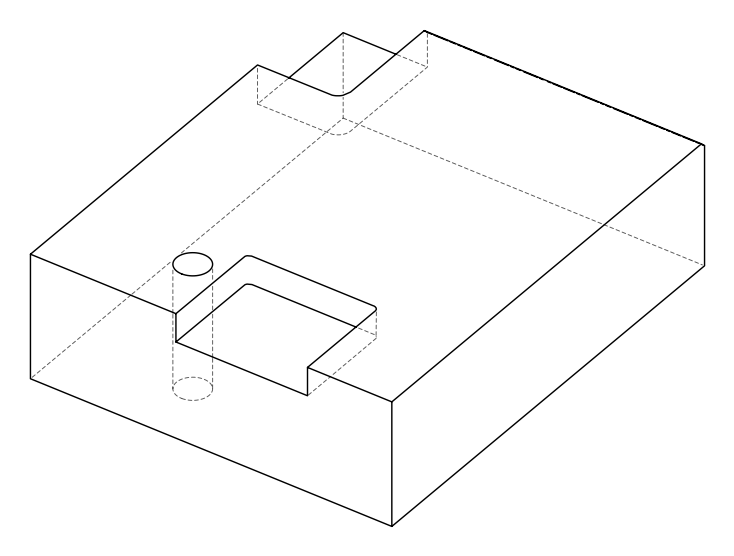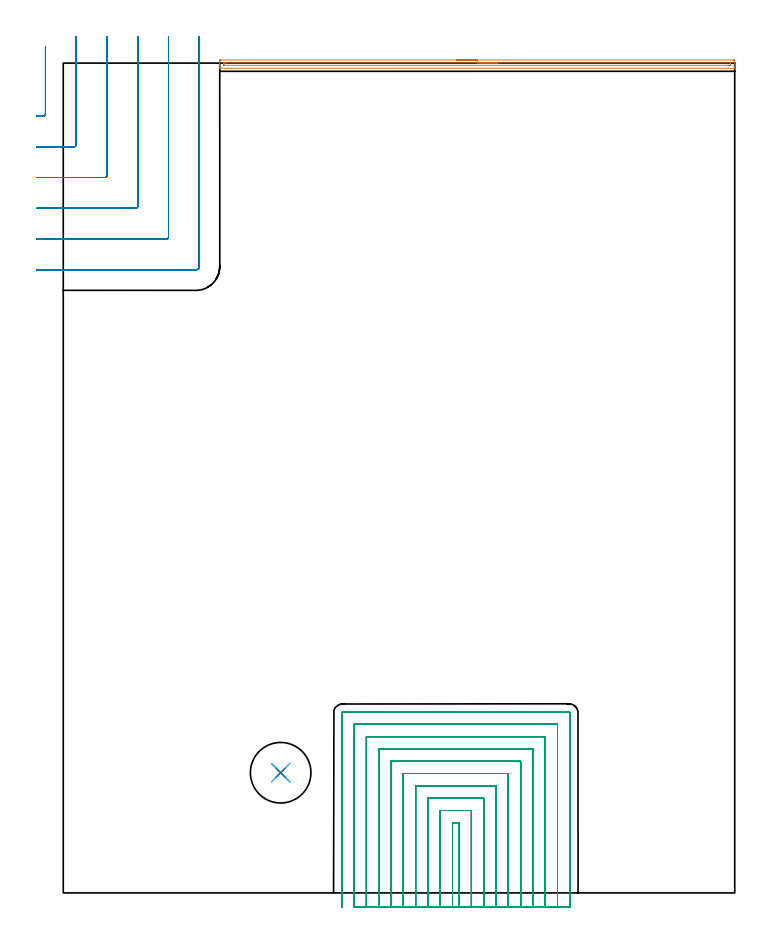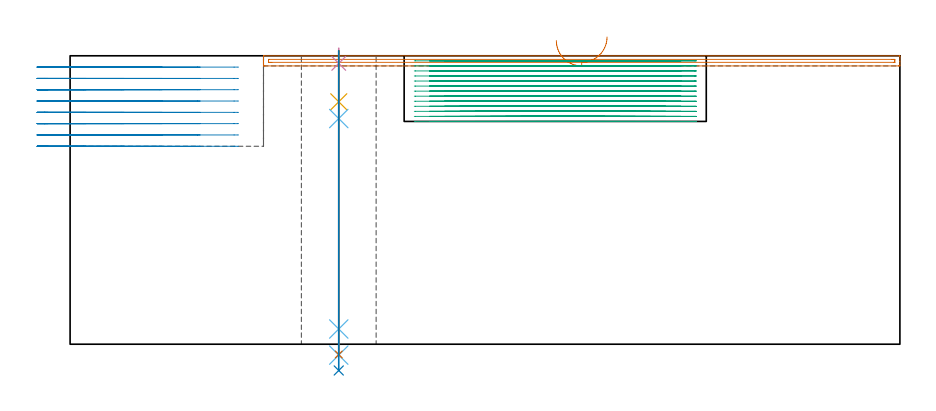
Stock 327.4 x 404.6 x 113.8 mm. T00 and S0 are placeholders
(PLAN: 8 operations, 7 tool changes, 97.1 min)
(1 AREA_MILL | FG_CHAMFER_SURFACE | UGT0205_001 | 4.18 min | 2032 mm3)
(2 MILL_CORNER_NOTCH_RECTANGULAR | CORNER_NOTCH_RECTANGULAR | UGT0201_094 | Follow Part, ap 5, ae 75% | 12.5 min | 300791 mm3)
(3 MILL_SLOT | SLOT_PARTIAL_RECTANGULAR | NXT0201_009 | Follow Part, ap 2, ae 75% | 78.73 min | 284425 mm3)
(4 SPOT_DRILL | STEP1HOLE | NXT0321_9005460120000 | 0.05 min | 176 mm3)
(5 DRILL_BLIND_HOLE_INTO_CENTER | STEP1HOLE | NXT0301_092 | 0.08 min | 1729 mm3)
(6 GUN_DRILL_THROUGH_HOLE | STEP1HOLE | UGT0307_009 | 0.58 min | 10939 mm3)
(7 DRILL_TO_ENLARGE_THROUGH_HOLE | STEP1HOLE | NXT0301_104 | 0.48 min | 4606 mm3)
(8 DRILL_TO_ENLARGE_THROUGH_HOLE_1 | STEP1HOLE | UGT0301_394 | 0.51 min | 60245 mm3)
(TOOL UGT0205_001 | Chamfer Mill 20 x 3 x 45 deg. | D20 FL50 Z2)
(TOOL UGT0201_094 | End mill 20 mm | D20 FL38 Z4)
(TOOL NXT0201_009 | ENDMILL 8mm [2P460-0800-NA 1630] | D8 FL26 Z6)
(TOOL NXT0321_9005460120000 | NC Spot Drill, 142deg, 12mm, Carbide, Uncoated | D12 PA142 FL30 Z2)
(TOOL NXT0301_092 | Carbide Drill 12.1mm [860.1-1210-061A1-MM 2214] | D12.1 PA140 FL77 Z2)
(TOOL UGT0307_009 | Gun Drill 12 mm | D12 PA130 FL24 Z1)
(TOOL NXT0301_104 | Carbide Drill 14mm [860.1-1400-112A1-MM 2214] | D14 PA140 FL123 Z2)
(TOOL UGT0301_394 | Twist Drill 29.5 mm | D29.5 PA118 FL165 Z2)
(OP 1 AREA_MILL)
G17 G21 G94 G90
T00 M6
G54
G17 G0 G90 X191.85 Y406.1 S1061 M3
G43 Z123.8 H0
Z119.8
G94 G1 X191.888 Z118.928 F250.
X192.002 Z118.064
X192.191 Z117.212
X192.453 Z116.38
X192.787 Z115.574
X193.19 Z114.8
X193.659 Z114.064
X194.19 Z113.372
X194.779 Z112.729
X195.422 Z112.14
X196.114 Z111.609
X196.85 Z111.14
X197.624 Z110.737
X198.43 Z110.403
X199.262 Z110.141
X200.114 Z109.952
X200.978 Z109.838
X201.85 Z109.8
X326.794
X327.064 Y406.098
X327.39 Y406.093 Z109.802
X327.4 Y405.836 Z110.059
Y404.41 Z111.487
Y402.288 Z113.611
Y402.194 Z113.698
X327.39 Y402.103 Z113.788
X327.241 Y402.1 Z113.8
X76.459
X76.31 Y402.103 Z113.788
X76.303 Y402.15 Z113.741
X76.301 Y402.194 Z113.698
X76.3 Y402.288 Z113.611
Y403.48 Z112.419
Y404.1 Z111.796
Y404.41 Z111.487
Y404.968 Z110.929
Y405.278 Z110.619
X76.304 Y405.836 Z110.059
X76.31 Y406.093 Z109.802
X76.636 Y406.098 Z109.8
X76.906 Y406.1
X201.85
Y404.686 Z111.214
X325.01 Y404.685 Z111.215
X325.302 Y404.684 Z111.216
X325.364 Y404.681 Z111.219
X325.389 Y404.679 Z111.221
X325.391 Y404.666 Z111.234
X325.398 Y404.591 Z111.309
X325.399 Y404.1 Z111.8
X325.396 Y403.724 Z112.176
X325.39 Y403.594 Z112.306
X325.377 Y403.521 Z112.379
X325.31 Y403.519 Z112.381
X325.01 Y403.516 Z112.384
X324.719 Y403.515 Z112.385
X324.117 Y403.514 Z112.386
X78.691 Y403.515 Z112.385
X78.398 Y403.516 Z112.384
X78.336 Y403.519 Z112.381
X78.311 Y403.521 Z112.379
X78.309 Y403.534 Z112.366
X78.302 Y403.61 Z112.29
Y404.1 Z111.8
X78.304 Y404.476 Z111.424
X78.31 Y404.606 Z111.294
X78.323 Y404.679 Z111.221
X78.39 Y404.68 Z111.22
X78.691 Y404.684 Z111.216
X78.981 Y404.685 Z111.215
X79.583 Y404.686 Z111.214
X201.85
X202.722 Z111.252
X203.587 Z111.366
X204.438 Z111.555
X205.27 Z111.817
X206.076 Z112.151
X206.85 Z112.554
X207.586 Z113.023
X208.278 Z113.554
X208.921 Z114.143
X209.51 Z114.786
X210.042 Z115.478
X210.51 Z116.214
X210.913 Z116.988
X211.247 Z117.794
X211.509 Z118.626
X211.698 Z119.478
X211.812 Z120.343
X211.85 Z121.214
G0 Z123.8
M5
M2
(OP 2 MILL_CORNER_NOTCH_RECTANGULAR)
G17 G21 G94 G90
T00 M6
G54
G17 G0 G90 X-13. Y378.8 S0 M3
G43 Z123.8 H0
Z109.337
G94 G1 X-10. F250.
X-9.694 F500.
G3 X-8.7 Y379.794 R1.
G1 Y409.531
Y412.531 F250.
G0 Z123.8
X-13. Y363.8
Z109.337
G1 X-10.
X5.306 F500.
G3 X6.3 Y364.794 R1.
G1 Y414.6
Y417.6 F250.
G0 Z123.8
X-13. Y348.8
Z109.337
G1 X-10.
X20.305 F500.
G3 X21.3 Y349.795 R1.
G1 Y414.6
Y417.6 F250.
G0 Z123.8
X-13. Y333.8
Z109.337
G1 X-10.
X35.305 F500.
G3 X36.3 Y334.795 R1.
G1 Y414.6
Y417.6 F250.
G0 Z123.8
X-13. Y318.8
Z109.337
G1 X-10.
X50.305 F500.
G3 X51.3 Y319.795 R1.
G1 Y414.6
Y417.6 F250.
G0 Z123.8
X-13. Y303.8
Z109.337
G1 X-10.
X64.7 F500.
G3 X66.3 Y305.4 R1.6
G1 Y414.6
Y417.6 F250.
G0 Z123.8
X-13. Y378.8
Z104.875
G1 X-10.
X-9.694 F500.
G3 X-8.7 Y379.794 R1.
G1 Y409.531
Y412.531 F250.
G0 Z123.8
X-13. Y363.8
Z104.875
G1 X-10.
X5.306 F500.
G3 X6.3 Y364.794 R1.
G1 Y414.6
Y417.6 F250.
G0 Z123.8
X-13. Y348.8
Z104.875
G1 X-10.
X20.306 F500.
G3 X21.3 Y349.795 R1.
G1 Y414.6
Y417.6 F250.
G0 Z123.8
X-13. Y333.8
Z104.875
G1 X-10.
X35.305 F500.
G3 X36.3 Y334.795 R1.
G1 Y414.6
Y417.6 F250.
G0 Z123.8
X-13. Y318.8
Z104.875
G1 X-10.
X50.305 F500.
G3 X51.3 Y319.795 R1.
G1 Y414.6
Y417.6 F250.
G0 Z123.8
X-13. Y303.8
Z104.875
G1 X-10.
X64.7 F500.
G3 X66.3 Y305.4 R1.6
G1 Y414.6
Y417.6 F250.
G0 Z123.8
X-13. Y378.8
Z100.412
G1 X-10.
X-9.694 F500.
G3 X-8.7 Y379.794 R1.
G1 Y409.531
Y412.531 F250.
G0 Z123.8
X-13. Y363.8
Z100.412
G1 X-10.
X5.306 F500.
G3 X6.3 Y364.794 R1.
G1 Y414.6
Y417.6 F250.
G0 Z123.8
X-13. Y348.8
Z100.412
G1 X-10.
X20.306 F500.
G3 X21.3 Y349.795 R1.
G1 Y414.6
Y417.6 F250.
G0 Z123.8
X-13. Y333.8
Z100.412
G1 X-10.
X35.305 F500.
G3 X36.3 Y334.795 R1.
G1 Y414.6
Y417.6 F250.
G0 Z123.8
X-13. Y318.8
Z100.412
G1 X-10.
X50.305 F500.
G3 X51.3 Y319.795 R1.
G1 Y414.6
Y417.6 F250.
G0 Z123.8
X-13. Y303.8
Z100.412
G1 X-10.
X64.7 F500.
G3 X66.3 Y305.4 R1.6
G1 Y414.6
Y417.6 F250.
G0 Z123.8
X-13. Y378.8
Z95.95
G1 X-10.
X-9.694 F500.
G3 X-8.7 Y379.794 R1.
G1 Y409.531
Y412.531 F250.
G0 Z123.8
X-13. Y363.8
Z95.95
G1 X-10.
X5.306 F500.
G3 X6.3 Y364.794 R1.
G1 Y414.6
Y417.6 F250.
G0 Z123.8
X-13. Y348.8
Z95.95
G1 X-10.
X20.306 F500.
G3 X21.3 Y349.795 R1.
G1 Y414.6
Y417.6 F250.
G0 Z123.8
X-13. Y333.8
Z95.95
G1 X-10.
X35.305 F500.
G3 X36.3 Y334.795 R1.
G1 Y414.6
Y417.6 F250.
G0 Z123.8
X-13. Y318.8
Z95.95
G1 X-10.
X50.305 F500.
G3 X51.3 Y319.795 R1.
G1 Y414.6
Y417.6 F250.
G0 Z123.8
X-13. Y303.8
Z95.95
G1 X-10.
X64.7 F500.
G3 X66.3 Y305.4 R1.6
G1 Y414.6
Y417.6 F250.
G0 Z123.8
X-13. Y378.8
Z91.487
G1 X-10.
X-9.694 F500.
G3 X-8.7 Y379.794 R1.
G1 Y409.531
Y412.531 F250.
G0 Z123.8
X-13. Y363.8
Z91.487
G1 X-10.
X5.306 F500.
G3 X6.3 Y364.794 R1.
G1 Y414.6
Y417.6 F250.
G0 Z123.8
X-13. Y348.8
Z91.487
G1 X-10.
X20.306 F500.
G3 X21.3 Y349.795 R1.
G1 Y414.6
Y417.6 F250.
G0 Z123.8
X-13. Y333.8
Z91.487
G1 X-10.
X35.305 F500.
G3 X36.3 Y334.795 R1.
G1 Y414.6
Y417.6 F250.
G0 Z123.8
X-13. Y318.8
Z91.487
G1 X-10.
X50.305 F500.
G3 X51.3 Y319.795 R1.
G1 Y414.6
Y417.6 F250.
G0 Z123.8
X-13. Y303.8
Z91.487
G1 X-10.
X64.7 F500.
G3 X66.3 Y305.4 R1.6
G1 Y414.6
Y417.6 F250.
G0 Z123.8
X-13. Y378.8
Z87.025
G1 X-10.
X-9.694 F500.
G3 X-8.7 Y379.794 R1.
G1 Y409.531
Y412.531 F250.
G0 Z123.8
X-13. Y363.8
Z87.025
G1 X-10.
X5.306 F500.
G3 X6.3 Y364.794 R1.
G1 Y414.6
Y417.6 F250.
G0 Z123.8
X-13. Y348.8
Z87.025
G1 X-10.
X20.306 F500.
G3 X21.3 Y349.795 R1.
G1 Y414.6
Y417.6 F250.
G0 Z123.8
X-13. Y333.8
Z87.025
G1 X-10.
X35.305 F500.
G3 X36.3 Y334.795 R1.
G1 Y414.6
Y417.6 F250.
G0 Z123.8
X-13. Y318.8
Z87.025
G1 X-10.
X50.305 F500.
G3 X51.3 Y319.795 R1.
G1 Y414.6
Y417.6 F250.
G0 Z123.8
X-13. Y303.8
Z87.025
G1 X-10.
X64.7 F500.
G3 X66.3 Y305.4 R1.6
G1 Y414.6
Y417.6 F250.
G0 Z123.8
X-13. Y378.8
Z82.562
G1 X-10.
X-9.694 F500.
G3 X-8.7 Y379.794 R1.
G1 Y409.531
Y412.531 F250.
G0 Z123.8
X-13. Y363.8
Z82.562
G1 X-10.
X5.306 F500.
G3 X6.3 Y364.794 R1.
G1 Y414.6
Y417.6 F250.
G0 Z123.8
X-13. Y348.8
Z82.562
G1 X-10.
X20.306 F500.
G3 X21.3 Y349.795 R1.
G1 Y414.6
Y417.6 F250.
G0 Z123.8
X-13. Y333.8
Z82.562
G1 X-10.
X35.305 F500.
G3 X36.3 Y334.795 R1.
G1 Y414.6
Y417.6 F250.
G0 Z123.8
X-13. Y318.8
Z82.562
G1 X-10.
X50.305 F500.
G3 X51.3 Y319.795 R1.
G1 Y414.6
Y417.6 F250.
G0 Z123.8
X-13. Y303.8
Z82.562
G1 X-10.
X64.7 F500.
G3 X66.3 Y305.4 R1.6
G1 Y414.6
Y417.6 F250.
G0 Z123.8
X-13. Y378.8
Z78.1
G1 X-10.
X-9.694 F500.
G3 X-8.7 Y379.794 R1.
G1 Y409.531
Y412.531 F250.
G0 Z123.8
X-13. Y363.8
Z78.1
G1 X-10.
X5.306 F500.
G3 X6.3 Y364.794 R1.
G1 Y414.6
Y417.6 F250.
G0 Z123.8
X-13. Y348.8
Z78.1
G1 X-10.
X20.306 F500.
G3 X21.3 Y349.795 R1.
G1 Y414.6
Y417.6 F250.
G0 Z123.8
X-13. Y333.8
Z78.1
G1 X-10.
X35.305 F500.
G3 X36.3 Y334.795 R1.
G1 Y414.6
Y417.6 F250.
G0 Z123.8
X-13. Y318.8
Z78.1
G1 X-10.
X50.305 F500.
G3 X51.3 Y319.795 R1.
G1 Y414.6
Y417.6 F250.
G0 Z123.8
X-13. Y303.8
Z78.1
G1 X-10.
X64.7 F500.
G3 X66.3 Y305.4 R1.6
G1 Y414.6
Y417.6 F250.
G0 Z123.8
M5
M2
(OP 3 MILL_SLOT)
G17 G21 G94 G90
T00 M6
G54
G17 G0 G90 X193. Y-7. S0 M3
G43 Z123.8 H1
Z111.808
G94 G1 Y-4. F250.
Y34.2 F500.
X189.8
Y-4.
Y-7. F250.
X199.
Y-4.
Y40.2 F500.
X183.8
Y-4.
Y-7. F250.
X205.
Y-4.
Y46.2 F500.
X177.8
Y-4.
Y-7. F250.
X211.
Y-4.
Y52.2 F500.
X171.8
Y-4.
Y-7. F250.
X217.
Y-4.
Y58.2 F500.
X165.8
Y-4.
Y-7. F250.
X223.
Y-4.
Y64.2 F500.
X159.8
Y-4.
Y-7. F250.
X229.
Y-4.
Y70.2 F500.
X153.8
Y-4.
Y-7. F250.
X235.
Y-4.
Y76.2 F500.
X147.8
Y-4.
Y-7. F250.
X241.
Y-4.
Y82.2 F500.
X141.8
Y-4.
Y-7. F250.
X247.
Y-4.
Y87.7 F500.
G3 X246.5 Y88.2 R0.5
G1 X136.3
G3 X135.8 Y87.7 R0.5
G1 Y-4.
Y-7. F250.
G0 X193. Z109.815
G1 Y-4.
Y34.2 F500.
X189.8
Y-4.
Y-7. F250.
X199.
Y-4.
Y40.2 F500.
X183.8
Y-4.
Y-7. F250.
X205.
Y-4.
Y46.2 F500.
X177.8
Y-4.
Y-7. F250.
X211.
Y-4.
Y52.2 F500.
X171.8
Y-4.
Y-7. F250.
X217.
Y-4.
Y58.2 F500.
X165.8
Y-4.
Y-7. F250.
X223.
Y-4.
Y64.2 F500.
X159.8
Y-4.
Y-7. F250.
X229.
Y-4.
Y70.2 F500.
X153.8
Y-4.
Y-7. F250.
X235.
Y-4.
Y76.2 F500.
X147.8
Y-4.
Y-7. F250.
X241.
Y-4.
Y82.2 F500.
X141.8
Y-4.
Y-7. F250.
X247.
Y-4.
Y87.7 F500.
G3 X246.5 Y88.2 R0.5
G1 X136.3
G3 X135.8 Y87.7 R0.5
G1 Y-4.
Y-7. F250.
G0 X193. Z107.823
G1 Y-4.
Y34.2 F500.
X189.8
Y-4.
Y-7. F250.
X199.
Y-4.
Y40.2 F500.
X183.8
Y-4.
Y-7. F250.
X205.
Y-4.
Y46.2 F500.
X177.8
Y-4.
Y-7. F250.
X211.
Y-4.
Y52.2 F500.
X171.8
Y-4.
Y-7. F250.
X217.
Y-4.
Y58.2 F500.
X165.8
Y-4.
Y-7. F250.
X223.
Y-4.
Y64.2 F500.
X159.8
Y-4.
Y-7. F250.
X229.
Y-4.
Y70.2 F500.
X153.8
Y-4.
Y-7. F250.
X235.
Y-4.
Y76.2 F500.
X147.8
Y-4.
Y-7. F250.
X241.
Y-4.
Y82.2 F500.
X141.8
Y-4.
Y-7. F250.
X247.
Y-4.
Y87.7 F500.
G3 X246.5 Y88.2 R0.5
G1 X136.3
G3 X135.8 Y87.7 R0.5
G1 Y-4.
Y-7. F250.
G0 X193. Z105.831
G1 Y-4.
Y34.2 F500.
X189.8
Y-4.
Y-7. F250.
X199.
Y-4.
Y40.2 F500.
X183.8
Y-4.
Y-7. F250.
X205.
Y-4.
Y46.2 F500.
X177.8
Y-4.
Y-7. F250.
X211.
Y-4.
Y52.2 F500.
X171.8
Y-4.
Y-7. F250.
X217.
Y-4.
Y58.2 F500.
X165.8
Y-4.
Y-7. F250.
X223.
Y-4.
Y64.2 F500.
X159.8
Y-4.
Y-7. F250.
X229.
Y-4.
Y70.2 F500.
X153.8
Y-4.
Y-7. F250.
X235.
Y-4.
Y76.2 F500.
X147.8
Y-4.
Y-7. F250.
X241.
Y-4.
Y82.2 F500.
X141.8
Y-4.
Y-7. F250.
X247.
Y-4.
Y87.7 F500.
G3 X246.5 Y88.2 R0.5
G1 X136.3
G3 X135.8 Y87.7 R0.5
G1 Y-4.
Y-7. F250.
G0 X193. Z103.838
G1 Y-4.
Y34.2 F500.
X189.8
Y-4.
Y-7. F250.
X199.
Y-4.
Y40.2 F500.
X183.8
Y-4.
Y-7. F250.
X205.
Y-4.
Y46.2 F500.
X177.8
Y-4.
Y-7. F250.
X211.
Y-4.
Y52.2 F500.
X171.8
Y-4.
Y-7. F250.
X217.
Y-4.
Y58.2 F500.
X165.8
Y-4.
Y-7. F250.
X223.
Y-4.
Y64.2 F500.
X159.8
Y-4.
Y-7. F250.
X229.
Y-4.
Y70.2 F500.
X153.8
Y-4.
Y-7. F250.
X235.
Y-4.
Y76.2 F500.
X147.8
Y-4.
Y-7. F250.
X241.
Y-4.
Y82.2 F500.
X141.8
Y-4.
Y-7. F250.
X247.
Y-4.
Y87.7 F500.
G3 X246.5 Y88.2 R0.5
G1 X136.3
G3 X135.8 Y87.7 R0.5
G1 Y-4.
Y-7. F250.
G0 X193. Z101.846
G1 Y-4.
Y34.2 F500.
X189.8
Y-4.
Y-7. F250.
X199.
Y-4.
Y40.2 F500.
X183.8
Y-4.
Y-7. F250.
X205.
Y-4.
Y46.2 F500.
X177.8
Y-4.
Y-7. F250.
X211.
Y-4.
Y52.2 F500.
X171.8
Y-4.
Y-7. F250.
X217.
Y-4.
Y58.2 F500.
X165.8
Y-4.
Y-7. F250.
X223.
Y-4.
Y64.2 F500.
X159.8
Y-4.
Y-7. F250.
X229.
Y-4.
Y70.2 F500.
X153.8
Y-4.
Y-7. F250.
X235.
Y-4.
Y76.2 F500.
X147.8
Y-4.
Y-7. F250.
X241.
Y-4.
Y82.2 F500.
X141.8
Y-4.
Y-7. F250.
X247.
Y-4.
Y87.7 F500.
G3 X246.5 Y88.2 R0.5
G1 X136.3
G3 X135.8 Y87.7 R0.5
G1 Y-4.
Y-7. F250.
G0 X193. Z99.854
G1 Y-4.
Y34.2 F500.
X189.8
Y-4.
Y-7. F250.
X199.
Y-4.
Y40.2 F500.
X183.8
Y-4.
Y-7. F250.
X205.
Y-4.
Y46.2 F500.
X177.8
Y-4.
Y-7. F250.
X211.
Y-4.
Y52.2 F500.
X171.8
Y-4.
Y-7. F250.
X217.
Y-4.
Y58.2 F500.
X165.8
Y-4.
Y-7. F250.
X223.
Y-4.
Y64.2 F500.
X159.8
Y-4.
Y-7. F250.
X229.
Y-4.
Y70.2 F500.
X153.8
Y-4.
Y-7. F250.
X235.
Y-4.
Y76.2 F500.
X147.8
Y-4.
Y-7. F250.
X241.
Y-4.
Y82.2 F500.
X141.8
Y-4.
Y-7. F250.
X247.
Y-4.
Y87.7 F500.
G3 X246.5 Y88.2 R0.5
G1 X136.3
G3 X135.8 Y87.7 R0.5
G1 Y-4.
Y-7. F250.
G0 X193. Z97.861
G1 Y-4.
Y34.2 F500.
X189.8
Y-4.
Y-7. F250.
X199.
Y-4.
Y40.2 F500.
X183.8
Y-4.
Y-7. F250.
X205.
Y-4.
Y46.2 F500.
X177.8
Y-4.
Y-7. F250.
X211.
Y-4.
Y52.2 F500.
X171.8
Y-4.
Y-7. F250.
X217.
Y-4.
Y58.2 F500.
X165.8
Y-4.
Y-7. F250.
X223.
Y-4.
Y64.2 F500.
X159.8
Y-4.
Y-7. F250.
X229.
Y-4.
Y70.2 F500.
X153.8
Y-4.
Y-7. F250.
X235.
Y-4.
Y76.2 F500.
X147.8
Y-4.
Y-7. F250.
X241.
Y-4.
Y82.2 F500.
X141.8
Y-4.
Y-7. F250.
X247.
Y-4.
Y87.7 F500.
G3 X246.5 Y88.2 R0.5
G1 X136.3
G3 X135.8 Y87.7 R0.5
G1 Y-4.
Y-7. F250.
G0 X193. Z95.869
G1 Y-4.
Y34.2 F500.
X189.8
Y-4.
Y-7. F250.
X199.
Y-4.
Y40.2 F500.
X183.8
Y-4.
Y-7. F250.
X205.
Y-4.
Y46.2 F500.
X177.8
Y-4.
Y-7. F250.
X211.
Y-4.
Y52.2 F500.
X171.8
Y-4.
Y-7. F250.
X217.
Y-4.
Y58.2 F500.
X165.8
Y-4.
Y-7. F250.
X223.
Y-4.
Y64.2 F500.
X159.8
Y-4.
Y-7. F250.
X229.
Y-4.
Y70.2 F500.
X153.8
Y-4.
Y-7. F250.
X235.
Y-4.
Y76.2 F500.
X147.8
Y-4.
Y-7. F250.
X241.
Y-4.
Y82.2 F500.
X141.8
Y-4.
Y-7. F250.
X247.
Y-4.
Y87.7 F500.
G3 X246.5 Y88.2 R0.5
G1 X136.3
G3 X135.8 Y87.7 R0.5
G1 Y-4.
Y-7. F250.
G0 X193. Z93.877
G1 Y-4.
Y34.2 F500.
X189.8
Y-4.
Y-7. F250.
X199.
Y-4.
Y40.2 F500.
X183.8
Y-4.
Y-7. F250.
X205.
Y-4.
Y46.2 F500.
X177.8
Y-4.
Y-7. F250.
X211.
Y-4.
Y52.2 F500.
X171.8
Y-4.
Y-7. F250.
X217.
Y-4.
Y58.2 F500.
X165.8
Y-4.
Y-7. F250.
X223.
Y-4.
Y64.2 F500.
X159.8
Y-4.
Y-7. F250.
X229.
Y-4.
Y70.2 F500.
X153.8
Y-4.
Y-7. F250.
X235.
Y-4.
Y76.2 F500.
X147.8
Y-4.
Y-7. F250.
X241.
Y-4.
Y82.2 F500.
X141.8
Y-4.
Y-7. F250.
X247.
Y-4.
Y87.7 F500.
G3 X246.5 Y88.2 R0.5
G1 X136.3
G3 X135.8 Y87.7 R0.5
G1 Y-4.
Y-7. F250.
G0 X193. Z91.885
G1 Y-4.
Y34.2 F500.
X189.8
Y-4.
Y-7. F250.
X199.
Y-4.
Y40.2 F500.
X183.8
Y-4.
Y-7. F250.
X205.
Y-4.
Y46.2 F500.
X177.8
Y-4.
Y-7. F250.
X211.
Y-4.
Y52.2 F500.
X171.8
Y-4.
Y-7. F250.
X217.
Y-4.
Y58.2 F500.
X165.8
Y-4.
Y-7. F250.
X223.
Y-4.
Y64.2 F500.
X159.8
Y-4.
Y-7. F250.
X229.
Y-4.
Y70.2 F500.
X153.8
Y-4.
Y-7. F250.
X235.
Y-4.
Y76.2 F500.
X147.8
Y-4.
Y-7. F250.
X241.
Y-4.
Y82.2 F500.
X141.8
Y-4.
Y-7. F250.
X247.
Y-4.
Y87.7 F500.
G3 X246.5 Y88.2 R0.5
G1 X136.3
G3 X135.8 Y87.7 R0.5
G1 Y-4.
Y-7. F250.
G0 X193. Z89.892
G1 Y-4.
Y34.2 F500.
X189.8
Y-4.
Y-7. F250.
X199.
Y-4.
Y40.2 F500.
X183.8
Y-4.
Y-7. F250.
X205.
Y-4.
Y46.2 F500.
X177.8
Y-4.
Y-7. F250.
X211.
Y-4.
Y52.2 F500.
X171.8
Y-4.
Y-7. F250.
X217.
Y-4.
Y58.2 F500.
X165.8
Y-4.
Y-7. F250.
X223.
Y-4.
Y64.2 F500.
X159.8
Y-4.
Y-7. F250.
X229.
Y-4.
Y70.2 F500.
X153.8
Y-4.
Y-7. F250.
X235.
Y-4.
Y76.2 F500.
X147.8
Y-4.
Y-7. F250.
X241.
Y-4.
Y82.2 F500.
X141.8
Y-4.
Y-7. F250.
X247.
Y-4.
Y87.7 F500.
G3 X246.5 Y88.2 R0.5
G1 X136.3
G3 X135.8 Y87.7 R0.5
G1 Y-4.
Y-7. F250.
G0 X193. Z87.9
G1 Y-4.
Y34.2 F500.
X189.8
Y-4.
Y-7. F250.
X199.
Y-4.
Y40.2 F500.
X183.8
Y-4.
Y-7. F250.
X205.
Y-4.
Y46.2 F500.
X177.8
Y-4.
Y-7. F250.
X211.
Y-4.
Y52.2 F500.
X171.8
Y-4.
Y-7. F250.
X217.
Y-4.
Y58.2 F500.
X165.8
Y-4.
Y-7. F250.
X223.
Y-4.
Y64.2 F500.
X159.8
Y-4.
Y-7. F250.
X229.
Y-4.
Y70.2 F500.
X153.8
Y-4.
Y-7. F250.
X235.
Y-4.
Y76.2 F500.
X147.8
Y-4.
Y-7. F250.
X241.
Y-4.
Y82.2 F500.
X141.8
Y-4.
Y-7. F250.
X247.
Y-4.
Y87.7 F500.
G3 X246.5 Y88.2 R0.5
G1 X136.3
G3 X135.8 Y87.7 R0.5
G1 Y-4.
Y-7. F250.
G0 Z123.8
M5
M2
(OP 4 SPOT_DRILL)
G17 G21 G94 G90
T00 M6
G54
G17 G0 G90 X106. Y58.6 S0 M3
G43 Z123.8 H0
G94 G81 G98 Z110.8 F250. R116.8
G80
M5
M2
(OP 5 DRILL_BLIND_HOLE_INTO_CENTER)
G17 G21 G94 G90
T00 M6
G54
G17 G0 G90 X106. Y58.6 S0 M3
G43 Z123.8 H1
G94 G81 G98 Z95.65 F250. R115.8
G80
M5
M2
(OP 6 GUN_DRILL_THROUGH_HOLE)
G17 G21 G94 G90
T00 M6
G54
G17 G0 G90 X106. Y58.6 M8
G43 Z123.8 H0
Z108.982
S716 M3
G94 G1 Z89.036 F125. M26
G4 X.084
Z6. F250.
G4 X.084
Z-4.298 F125.
G4 X.084
M5
M9
G0 Z108.982
Z123.8
M2
(OP 7 DRILL_TO_ENLARGE_THROUGH_HOLE)
G17 G21 G94 G90
T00 M6
G54
G17 G0 G90 X106. Y58.6 S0 M3
G43 Z123.8 H1
G94 G73 G98 Z-4.048 F250. Q13.094 R115.8
G80
M5
M2
(OP 8 DRILL_TO_ENLARGE_THROUGH_HOLE_1)
G17 G21 G94 G90
T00 M6
G54
G17 G0 G90 X106. Y58.6 S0 M3
G43 Z123.8 H0
G94 G73 G98 Z-10.363 F250. Q24.833 R115.8
G80
M5
M2
